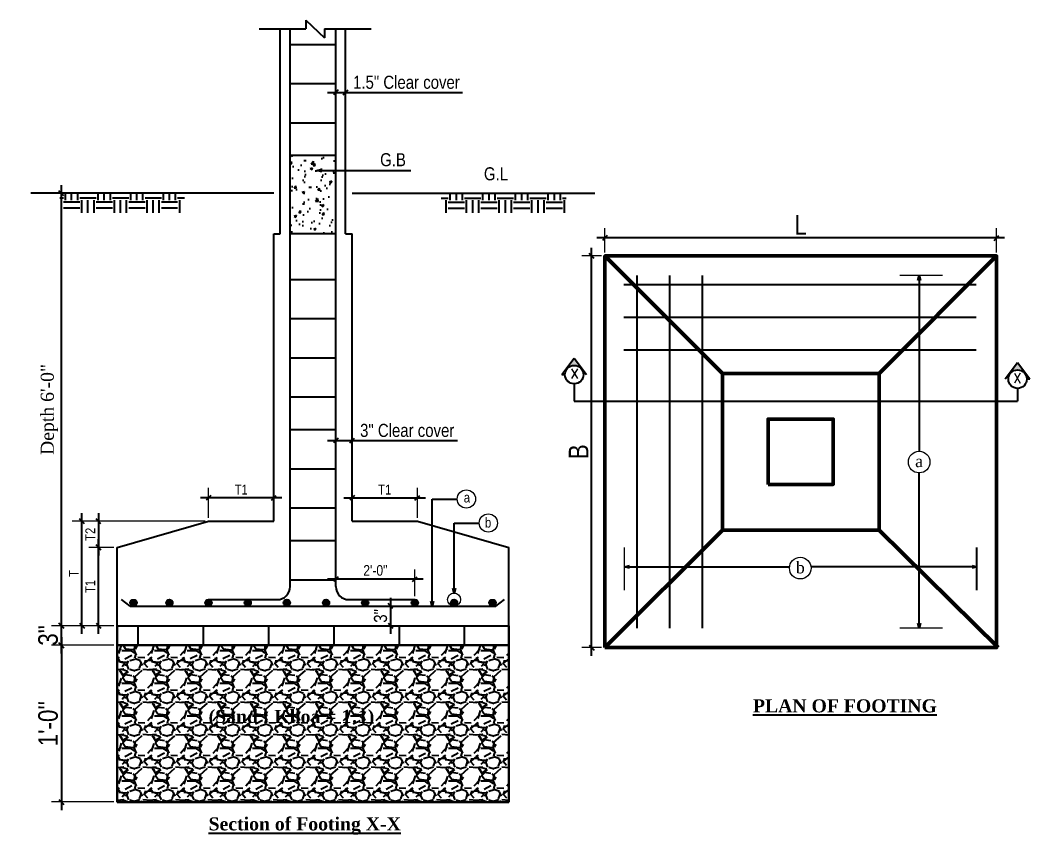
# Model space of a CAD drawing. Header units: inches. Extents: x -4010 to 92088, y -38563 to -1318.
# Drawn here: x 87146.7 to 87301.4, y -34894.1 to -34769.3 of the extents above; entities that cross this region are included whole.
import ezdxf

# ---------------------------------------------------------------- set-up
doc = ezdxf.new("R2010")
doc.units = ezdxf.units.IN
doc.header["$MEASUREMENT"] = 0
doc.header["$PDMODE"] = 99
for name, color, linetype, lineweight in [('Column', 2, 'Continuous', 50), ('DIM', 7, 'Continuous', 15), ('Footing', 250, 'Continuous', 30)]:
    doc.layers.add(name, color=color, linetype=linetype, lineweight=lineweight)
for name, color, linetype in [('con_out1', 2, 'Continuous'), ('Hatch', 3, 'Continuous'), ('Rod', 1, 'Continuous'), ('Tax', 250, 'Continuous'), ('TEX', 7, 'Continuous')]:
    doc.layers.add(name, color=color, linetype=linetype)
doc.styles.add('SECTION', font='romand.shx', dxfattribs={"height": 100})
doc.styles.get("Standard").update_dxf_attribs({"font": 'ARIALN.TTF'})
doc.dimstyles.new('_20', dxfattribs={"dimscale": 0.25, "dimtxt": 7, "dimasz": 5, "dimexe": 6, "dimexo": 2, "dimgap": 2, "dimtad": 1, "dimdec": 1, "dimzin": 3, "dimdsep": 46, "dimlunit": 4, "dimtxsty": 'Standard', "dimblk": 'OBLIQUE', "dimcen": 0, "dimdle": 5, "dimclrt": 7, "dimazin": 0, "dimtfac": 0.0375, "dimtdec": 1, "dimtofl": 0, "dimtmove": 0, "dimatfit": 3, "dimldrblk": 'OPEN30', "dimfxl": 6, "dimtvp": 0.8, "dimtolj": 1, "dimtzin": 0, "dimlwe": -1, "dimarcsym": 0})

# ---------------------------------------------------------------- blocks, each defined once
blk = doc.blocks.new('_Oblique')
at = {"color": 0, "linetype": 'ByBlock', "lineweight": -2}
blk.add_line((-0.5, -0.5), (0.5, 0.5), dxfattribs=at)
blk = doc.blocks.new('_Open30')
at = {"color": 0, "linetype": 'ByBlock', "lineweight": -2}
for p, q in [((-1, 0.27), (0, 0)), ((0, 0), (-1, -0.27)), ((0, 0), (-1, 0))]:
    blk.add_line(p, q, dxfattribs=at)
blk = doc.blocks.new('*D1321')
at = {"layer": 'Defpoints', "color": 0}
for p in [(87197.6, -34833.68), (87197.6, -34834.75), (87195.1, -34838.06)]:
    blk.add_point(p, dxfattribs=at)
at = {"layer": 'DIM', "color": 0}
for p, q in [((87195.1, -34837.56), (87195.1, -34832.18)), ((87197.6, -34834.25), (87197.6, -34832.18))]:
    blk.add_line(p, q, dxfattribs=at)
at = {"layer": 'DIM', "color": 0, "lineweight": -2}
for p, q in [((87193.85, -34833.68), (87197.6, -34833.68)), ((87197.6, -34833.68), (87213.73, -34833.68))]:
    blk.add_line(p, q, dxfattribs=at)
at = {"layer": 'DIM', "color": 0, "lineweight": -2, "xscale": 0.75, "yscale": 0.75, "zscale": 0.75, "rotation": 180}
blk.add_blockref('_Oblique', (87195.1, -34833.68), dxfattribs=at)
at = {"layer": 'DIM', "color": 0, "lineweight": -2, "xscale": 0.75, "yscale": 0.75, "zscale": 0.75}
blk.add_blockref('_Oblique', (87197.6, -34833.68), dxfattribs=at)
at = {"layer": 'DIM', "color": 7, "insert": (87206.04, -34832.14), "char_height": 3, "attachment_point": 5}
blk.add_mtext('\\A1;{\\H0.6667x;\\C7;3" Clear cover}', dxfattribs=at)
blk = doc.blocks.new('*D1258')
at = {"layer": 'Defpoints', "color": 0}
for p in [(87196.6, -34780.36), (87195.1, -34781.43), (87196.6, -34781.74)]:
    blk.add_point(p, dxfattribs=at)
at = {"layer": 'DIM', "color": 0}
for p, q in [((87195.1, -34780.93), (87195.1, -34778.86)), ((87196.6, -34781.24), (87196.6, -34778.86))]:
    blk.add_line(p, q, dxfattribs=at)
at = {"layer": 'DIM', "color": 0, "lineweight": -2}
for p, q in [((87193.85, -34780.36), (87196.6, -34780.36)), ((87196.6, -34780.36), (87214.49, -34780.36))]:
    blk.add_line(p, q, dxfattribs=at)
at = {"layer": 'DIM', "color": 0, "lineweight": -2, "xscale": 0.75, "yscale": 0.75, "zscale": 0.75, "rotation": 180}
blk.add_blockref('_Oblique', (87195.1, -34780.36), dxfattribs=at)
at = {"layer": 'DIM', "color": 0, "lineweight": -2, "xscale": 0.75, "yscale": 0.75, "zscale": 0.75}
blk.add_blockref('_Oblique', (87196.6, -34780.36), dxfattribs=at)
at = {"layer": 'DIM', "color": 7, "insert": (87205.92, -34778.82), "char_height": 3, "attachment_point": 5}
blk.add_mtext('\\A1;{\\H0.6667x;\\C7;1.5" Clear cover}', dxfattribs=at)
blk = doc.blocks.new('*D1322')
at = {"layer": 'Defpoints', "color": 0}
for p in [(87153.06, -34795.81), (87179.28, -34795.81), (87161.6, -34862.04)]:
    blk.add_point(p, dxfattribs=at)
at = {"layer": 'DIM', "color": 0, "lineweight": -2}
blk.add_line((87153.06, -34863.29), (87153.06, -34794.56), dxfattribs=at)
at = {"layer": 'DIM', "color": 0}
for p, q in [((87178.78, -34795.81), (87151.56, -34795.81)), ((87161.1, -34862.04), (87151.56, -34862.04))]:
    blk.add_line(p, q, dxfattribs=at)
at = {"layer": 'DIM', "color": 0, "lineweight": -2, "xscale": 0.75, "yscale": 0.75, "zscale": 0.75}
for p, rotation in [((87153.06, -34795.81), 90), ((87153.06, -34862.04), 270)]:
    blk.add_blockref('_Oblique', p, dxfattribs=dict(at, rotation=rotation))
at = {"layer": 'DIM', "color": 7, "insert": (87151.22, -34828.93), "char_height": 3, "attachment_point": 5, "rotation": 90}
blk.add_mtext('\\A1;{\\fTimes New Roman|b0|i0|c0|p18;\\H0.6667x;\\C256;Depth 6\'-0"}', dxfattribs=at)
blk = doc.blocks.new('*D1323')
at = {"layer": 'Defpoints', "color": 0}
for p in [(87202.1, -34859.04), (87202.16, -34862.04), (87203.48, -34862.04)]:
    blk.add_point(p, dxfattribs=at)
at = {"layer": 'DIM', "color": 0, "lineweight": -2}
blk.add_line((87203.48, -34857.79), (87203.48, -34863.29), dxfattribs=at)
at = {"layer": 'DIM', "color": 0}
for p, q in [((87202.6, -34859.04), (87204.98, -34859.04)), ((87202.66, -34862.04), (87204.98, -34862.04))]:
    blk.add_line(p, q, dxfattribs=at)
at = {"layer": 'DIM', "color": 0, "lineweight": -2, "xscale": 0.75, "yscale": 0.75, "zscale": 0.75}
for p, rotation in [((87203.48, -34859.04), 90), ((87203.48, -34862.04), 270)]:
    blk.add_blockref('_Oblique', p, dxfattribs=dict(at, rotation=rotation))
at = {"layer": 'DIM', "color": 7, "insert": (87201.96, -34860.54), "char_height": 3, "attachment_point": 5, "rotation": 90}
blk.add_mtext('\\A1;{\\H0.6667x;\\C7;3"}', dxfattribs=at)
blk = doc.blocks.new('*D1324')
at = {"layer": 'Defpoints', "color": 0}
for p in [(87175.6, -34842.45), (87175.6, -34846.04), (87185.6, -34846.04)]:
    blk.add_point(p, dxfattribs=at)
at = {"layer": 'DIM', "color": 0}
for p, q in [((87175.6, -34845.54), (87175.6, -34840.95)), ((87185.6, -34845.54), (87185.6, -34840.95))]:
    blk.add_line(p, q, dxfattribs=at)
at = {"layer": 'DIM', "color": 0, "lineweight": -2}
blk.add_line((87186.85, -34842.45), (87174.35, -34842.45), dxfattribs=at)
at = {"layer": 'DIM', "color": 0, "lineweight": -2, "xscale": 0.75, "yscale": 0.75, "zscale": 0.75, "rotation": 180}
blk.add_blockref('_Oblique', (87175.6, -34842.45), dxfattribs=at)
at = {"layer": 'DIM', "color": 0, "lineweight": -2, "xscale": 0.75, "yscale": 0.75, "zscale": 0.75}
blk.add_blockref('_Oblique', (87185.6, -34842.45), dxfattribs=at)
at = {"layer": 'DIM', "color": 7, "insert": (87180.6, -34841.2), "char_height": 3, "attachment_point": 5}
blk.add_mtext('\\A1;{\\H0.5x;\\C7;T1}', dxfattribs=at)
blk = doc.blocks.new('*D1325')
at = {"layer": 'Defpoints', "color": 0}
for p in [(87207.6, -34842.45), (87197.6, -34846.04), (87207.6, -34846.04)]:
    blk.add_point(p, dxfattribs=at)
at = {"layer": 'DIM', "color": 0}
for p, q in [((87197.6, -34845.54), (87197.6, -34840.95)), ((87207.6, -34845.54), (87207.6, -34840.95))]:
    blk.add_line(p, q, dxfattribs=at)
at = {"layer": 'DIM', "color": 0, "lineweight": -2}
blk.add_line((87196.35, -34842.45), (87208.85, -34842.45), dxfattribs=at)
at = {"layer": 'DIM', "color": 0, "lineweight": -2, "xscale": 0.75, "yscale": 0.75, "zscale": 0.75, "rotation": 180}
blk.add_blockref('_Oblique', (87197.6, -34842.45), dxfattribs=at)
at = {"layer": 'DIM', "color": 0, "lineweight": -2, "xscale": 0.75, "yscale": 0.75, "zscale": 0.75}
blk.add_blockref('_Oblique', (87207.6, -34842.45), dxfattribs=at)
at = {"layer": 'DIM', "color": 7, "insert": (87202.6, -34841.2), "char_height": 3, "attachment_point": 5}
blk.add_mtext('\\A1;{\\H0.5x;\\C7;T1}', dxfattribs=at)
blk = doc.blocks.new('*D1326')
at = {"layer": 'Defpoints', "color": 0}
for p in [(87158.74, -34850.04), (87161.6, -34850.04), (87161.35, -34862.04)]:
    blk.add_point(p, dxfattribs=at)
at = {"layer": 'DIM', "color": 0, "lineweight": -2}
blk.add_line((87158.74, -34863.29), (87158.74, -34848.79), dxfattribs=at)
at = {"layer": 'DIM', "color": 0}
for p, q in [((87161.1, -34850.04), (87157.24, -34850.04)), ((87160.85, -34862.04), (87157.24, -34862.04))]:
    blk.add_line(p, q, dxfattribs=at)
at = {"layer": 'DIM', "color": 0, "lineweight": -2, "xscale": 0.75, "yscale": 0.75, "zscale": 0.75}
for p, rotation in [((87158.74, -34850.04), 90), ((87158.74, -34862.04), 270)]:
    blk.add_blockref('_Oblique', p, dxfattribs=dict(at, rotation=rotation))
at = {"layer": 'DIM', "color": 7, "insert": (87157.49, -34856.04), "char_height": 3, "attachment_point": 5, "rotation": 90}
blk.add_mtext('\\A1;{\\H0.5x;\\C7;T1}', dxfattribs=at)
blk = doc.blocks.new('*D1327')
at = {"layer": 'Defpoints', "color": 0}
for p in [(87175.6, -34846.04), (87158.74, -34850.04), (87161.6, -34850.04)]:
    blk.add_point(p, dxfattribs=at)
at = {"layer": 'DIM', "color": 0, "lineweight": -2}
blk.add_line((87158.74, -34844.79), (87158.74, -34851.29), dxfattribs=at)
at = {"layer": 'DIM', "color": 0}
for p, q in [((87175.1, -34846.04), (87157.24, -34846.04)), ((87161.1, -34850.04), (87157.24, -34850.04))]:
    blk.add_line(p, q, dxfattribs=at)
at = {"layer": 'DIM', "color": 0, "lineweight": -2, "xscale": 0.75, "yscale": 0.75, "zscale": 0.75}
for p, rotation in [((87158.74, -34846.04), 90), ((87158.74, -34850.04), 270)]:
    blk.add_blockref('_Oblique', p, dxfattribs=dict(at, rotation=rotation))
at = {"layer": 'DIM', "color": 7, "insert": (87157.49, -34848.04), "char_height": 3, "attachment_point": 5, "rotation": 90}
blk.add_mtext('\\A1;{\\H0.5x;\\C7;T2}', dxfattribs=at)
blk = doc.blocks.new('*D1328')
at = {"layer": 'Defpoints', "color": 0}
for p in [(87156.21, -34846.04), (87175.6, -34846.04), (87161.6, -34862.04)]:
    blk.add_point(p, dxfattribs=at)
at = {"layer": 'DIM', "color": 0, "lineweight": -2}
blk.add_line((87156.21, -34863.29), (87156.21, -34844.79), dxfattribs=at)
at = {"layer": 'DIM', "color": 0}
for p, q in [((87175.1, -34846.04), (87154.71, -34846.04)), ((87161.1, -34862.04), (87154.71, -34862.04))]:
    blk.add_line(p, q, dxfattribs=at)
at = {"layer": 'DIM', "color": 0, "lineweight": -2, "xscale": 0.75, "yscale": 0.75, "zscale": 0.75}
for p, rotation in [((87156.21, -34846.04), 90), ((87156.21, -34862.04), 270)]:
    blk.add_blockref('_Oblique', p, dxfattribs=dict(at, rotation=rotation))
at = {"layer": 'DIM', "color": 7, "insert": (87154.96, -34854.04), "char_height": 3, "attachment_point": 5, "rotation": 90}
blk.add_mtext('\\A1;{\\H0.5x;\\C7;T}', dxfattribs=at)
blk = doc.blocks.new('*D1329')
at = {"layer": 'Defpoints', "color": 0}
for p in [(87195.1, -34854.91), (87195.1, -34855.06), (87207.21, -34858.04)]:
    blk.add_point(p, dxfattribs=at)
at = {"layer": 'DIM', "color": 0}
for p, q in [((87195.1, -34854.56), (87195.1, -34853.41)), ((87207.21, -34857.54), (87207.21, -34853.41))]:
    blk.add_line(p, q, dxfattribs=at)
at = {"layer": 'DIM', "color": 0, "lineweight": -2}
blk.add_line((87208.46, -34854.91), (87193.85, -34854.91), dxfattribs=at)
at = {"layer": 'DIM', "color": 0, "lineweight": -2, "xscale": 0.75, "yscale": 0.75, "zscale": 0.75, "rotation": 180}
blk.add_blockref('_Oblique', (87195.1, -34854.91), dxfattribs=at)
at = {"layer": 'DIM', "color": 0, "lineweight": -2, "xscale": 0.75, "yscale": 0.75, "zscale": 0.75}
blk.add_blockref('_Oblique', (87207.21, -34854.91), dxfattribs=at)
at = {"layer": 'DIM', "color": 7, "insert": (87201.16, -34853.58), "char_height": 3, "attachment_point": 5}
blk.add_mtext('\\A1;{\\H0.54x;\\C7;2\'-0"}', dxfattribs=at)
blk = doc.blocks.new('*D1259')
at = {"layer": 'Defpoints', "color": 0}
for p in [(87153.06, -34862.04), (87161.35, -34862.04), (87161.6, -34865.04)]:
    blk.add_point(p, dxfattribs=at)
at = {"layer": 'DIM', "color": 0, "lineweight": -2}
blk.add_line((87153.06, -34866.29), (87153.06, -34860.79), dxfattribs=at)
at = {"layer": 'DIM', "color": 0}
for p, q in [((87160.85, -34862.04), (87151.56, -34862.04)), ((87161.1, -34865.04), (87151.56, -34865.04))]:
    blk.add_line(p, q, dxfattribs=at)
at = {"layer": 'DIM', "color": 0, "lineweight": -2, "xscale": 0.75, "yscale": 0.75, "zscale": 0.75}
for p, rotation in [((87153.06, -34862.04), 90), ((87153.06, -34865.04), 270)]:
    blk.add_blockref('_Oblique', p, dxfattribs=dict(at, rotation=rotation))
at = {"layer": 'DIM', "color": 7, "insert": (87151.03, -34863.54), "char_height": 3, "attachment_point": 5, "rotation": 90}
blk.add_mtext('\\A1;{\\C7;3"}', dxfattribs=at)
blk = doc.blocks.new('*D1330')
at = {"layer": 'Defpoints', "color": 0}
for p in [(87236.32, -34802.66), (87236.32, -34805.4), (87296.32, -34805.4)]:
    blk.add_point(p, dxfattribs=at)
at = {"layer": 'DIM', "color": 0}
for p, q in [((87236.32, -34804.9), (87236.32, -34801.16)), ((87296.32, -34804.9), (87296.32, -34801.16))]:
    blk.add_line(p, q, dxfattribs=at)
at = {"layer": 'DIM', "color": 0, "lineweight": -2}
blk.add_line((87297.57, -34802.66), (87235.07, -34802.66), dxfattribs=at)
at = {"layer": 'DIM', "color": 0, "lineweight": -2, "xscale": 0.75, "yscale": 0.75, "zscale": 0.75, "rotation": 180}
blk.add_blockref('_Oblique', (87236.32, -34802.66), dxfattribs=at)
at = {"layer": 'DIM', "color": 0, "lineweight": -2, "xscale": 0.75, "yscale": 0.75, "zscale": 0.75}
blk.add_blockref('_Oblique', (87296.32, -34802.66), dxfattribs=at)
at = {"layer": 'DIM', "color": 7, "insert": (87266.32, -34800.66), "char_height": 3, "attachment_point": 5}
blk.add_mtext('\\A1;{\\C7;L}', dxfattribs=at)
blk = doc.blocks.new('*D1331')
at = {"layer": 'Defpoints', "color": 0}
for p in [(87234.29, -34805.4), (87236.32, -34805.4), (87236.32, -34865.4)]:
    blk.add_point(p, dxfattribs=at)
at = {"layer": 'DIM', "color": 0}
for p, q in [((87235.82, -34805.4), (87232.79, -34805.4)), ((87235.82, -34865.4), (87232.79, -34865.4))]:
    blk.add_line(p, q, dxfattribs=at)
at = {"layer": 'DIM', "color": 0, "lineweight": -2}
blk.add_line((87234.29, -34866.65), (87234.29, -34804.15), dxfattribs=at)
at = {"layer": 'DIM', "color": 0, "lineweight": -2, "xscale": 0.75, "yscale": 0.75, "zscale": 0.75}
for p, rotation in [((87234.29, -34805.4), 90), ((87234.29, -34865.4), 270)]:
    blk.add_blockref('_Oblique', p, dxfattribs=dict(at, rotation=rotation))
at = {"layer": 'DIM', "color": 7, "insert": (87232.29, -34835.4), "char_height": 3, "attachment_point": 5, "rotation": 90}
blk.add_mtext('\\A1;{\\C7;B}', dxfattribs=at)
blk = doc.blocks.new('*D1332')
at = {"layer": 'Defpoints', "color": 0}
for p in [(87161.6, -34865.04), (87153.06, -34889.04), (87161.6, -34889.04)]:
    blk.add_point(p, dxfattribs=at)
at = {"layer": 'DIM', "color": 0, "lineweight": -2}
blk.add_line((87153.06, -34863.79), (87153.06, -34890.29), dxfattribs=at)
at = {"layer": 'DIM', "color": 0}
for p, q in [((87161.1, -34865.04), (87151.56, -34865.04)), ((87161.1, -34889.04), (87151.56, -34889.04))]:
    blk.add_line(p, q, dxfattribs=at)
at = {"layer": 'DIM', "color": 0, "lineweight": -2, "xscale": 0.75, "yscale": 0.75, "zscale": 0.75}
for p, rotation in [((87153.06, -34865.04), 90), ((87153.06, -34889.04), 270)]:
    blk.add_blockref('_Oblique', p, dxfattribs=dict(at, rotation=rotation))
at = {"layer": 'DIM', "color": 7, "insert": (87151.03, -34877.04), "char_height": 3, "attachment_point": 5, "rotation": 90}
blk.add_mtext("\\A1;1'-0''", dxfattribs=at)

msp = doc.modelspace()

# ---------------------------------------------------------------- hatches: boundary and pattern name
at = {"layer": 'Hatch'}
h = msp.add_hatch(dxfattribs=at)
h.set_pattern_fill('AR-CONC', color=256, scale=0.5, style=0)
h.set_pattern_definition([(50, (87109.8316, -34902.7886), (3.5863, -0.31376), [0.375, -4.125]), (355, (87109.8316, -34902.7886), (-0.69376, 3.76096), [0.3, -3.3]), (100.4514, (87110.1305, -34902.8148), (2.89255, 3.4472), [0.3187, -3.50571]), (46.1842, (87109.8316, -34901.7886), (5.3362, -0.8276), [0.5625, -6.1875]), (96.6356, (87110.2763, -34901.8576), (4.67331, 4.87059), [0.47805, -5.25856]), (351.184, (87109.8316, -34901.7886), (4.6733, 4.8706), [0.45, -4.95]), (21, (87110.3316, -34902.0386), (2.984535, -2.013094), [0.375, -4.125]), (326, (87110.3316, -34902.0386), (1.21658, 3.62575), [0.3, -3.3]), (71.4514, (87110.5804, -34902.2064), (4.20111, 1.61265), [0.3187, -3.50571]), (37.5, (87109.8316, -34902.7886), (0.060799, 1.664469), [0, -3.26, 0, -3.35, 0, -3.3125]), (7.5, (87109.8316, -34902.7886), (1.315348, 1.972059), [0, -1.91, 0, -3.185, 0, -1.2625]), (327.5, (87108.7166, -34902.7886), (2.669112, -0.112774), [0, -1.25, 0, -3.9, 0, -5.175]), (317.5, (87108.2166, -34902.7886), (2.91593, 0.500525), [0, -1.625, 0, -2.59, 0, -3.675])])
h.paths.add_polyline_path([(87188.101, -34802.042), (87195.101, -34802.042), (87195.101, -34790.042), (87188.101, -34790.042)])
h = msp.add_hatch(dxfattribs=at)
h.set_pattern_fill('EARTH', color=256, scale=10, style=0)
h.set_pattern_definition([(180, (87273.3696, -34896.55), (-2.5, 2.5), [2.5, -2.5]), (180, (87273.3696, -34895.6125), (-2.5, 2.5), [2.5, -2.5]), (180, (87273.3696, -34894.675), (-2.5, 2.5), [2.5, -2.5]), (90, (87273.0571, -34894.3625), (2.5, 2.5), [2.5, -2.5]), (90, (87272.1196, -34894.3625), (2.5, 2.5), [2.5, -2.5]), (90, (87271.1821, -34894.3625), (2.5, 2.5), [2.5, -2.5])])
h.paths.add_polyline_path([(87152.831, -34795.806), (87171.933, -34795.806), (87171.933, -34798.806), (87152.831, -34798.806)])
h = msp.add_hatch(dxfattribs=at)
h.set_pattern_fill('EARTH', color=256, scale=10, style=0)
h.set_pattern_definition([(0, (87109.8316, -34896.55), (2.5, 2.5), [2.5, -2.5]), (0, (87109.8316, -34895.6125), (2.5, 2.5), [2.5, -2.5]), (0, (87109.8316, -34894.675), (2.5, 2.5), [2.5, -2.5]), (90, (87110.1441, -34894.3625), (-2.5, 2.5), [2.5, -2.5]), (90, (87111.0816, -34894.3625), (-2.5, 2.5), [2.5, -2.5]), (90, (87112.0191, -34894.3625), (-2.5, 2.5), [2.5, -2.5])])
h.paths.add_polyline_path([(87230.37, -34795.806), (87211.268, -34795.806), (87211.268, -34798.806), (87230.37, -34798.806)])
h = msp.add_hatch(dxfattribs=at)
h.set_pattern_fill('BRICK', color=256, scale=20, style=0)
h.set_pattern_definition([(0, (87109.8316, -34900.7886), (0, 5), []), (90, (87109.832, -34900.789), (-10, 6e-16), [5, -5]), (90, (87114.832, -34900.789), (-10, 6e-16), [-5, 5])])
h.paths.add_polyline_path([(87221.601, -34865.045), (87221.601, -34862.045), (87161.601, -34862.045), (87161.601, -34865.045)])
h = msp.add_hatch(dxfattribs=at)
h.set_pattern_fill('GRAVEL', color=256, scale=5, style=0)
h.set_pattern_definition([(228.0128, (41627.90874, -12718.10338), (-39.9999911608, -45.000006708), [0.67268, -66.59544]), (184.9697, (41627.45874, -12718.60338), (60.0000052576, 4.999956535), [1.15434, -114.279625]), (132.5104, (41626.30874, -12718.70338), (49.9999535917, -55.0000433694), [0.81394, -80.58016]), (267.2737, (41624.35874, -12719.95338), (4.9999800886, 100.0000014749), [1.05119, -104.06779]), (292.8337, (41624.30874, -12721.00338), (-25.0000495272, 59.9999820589), [1.030775, -102.046865]), (357.2737, (41624.70874, -12721.95338), (-100.0000014749, 4.9999800886), [1.05119, -104.06779]), (37.6942, (41625.75874, -12722.00338), (-65.0000367281, -49.9999520258), [1.390145, -137.624245]), (72.2553, (41626.85874, -12721.15338), (35.0000538135, 109.9999811562), [1.31244, -129.931605]), (121.4296, (41627.25874, -12719.90338), (-40.0000411709, 64.9999751825), [1.05475, -104.420365]), (175.2364, (41626.70874, -12719.00338), (55.0000047316, -4.9999576633), [1.20416, -59.003815]), (222.3974, (41625.50874, -12718.90338), (-60.00003675537, -54.99996041007), [1.55724, -154.166875]), (138.8141, (41629.30874, -12720.0034), (-35.000014734, 29.9999865667), [0.531505, -52.61922]), (171.4692, (41628.90874, -12719.65338), (64.9999914241, -10.0000395502), [1.011185, -100.107555]), (225, (41627.9087, -12719.5034), (-6e-16, -5.00000155), [0.707105, -6.36396]), (203.1986, (41627.55874, -12718.9034), (24.999998653, 10.000006626), [0.38079, -37.698075]), (291.8014, (41627.2087, -12719.0534), (-4.999999553, 15.000001365), [0.538515, -26.38731]), (30.9638, (41627.40874, -12719.5534), (14.999990111, 10.000012418), [0.874645, -28.280115]), (161.5651, (41628.1587, -12719.1034), (10.000002173, -4.999992016), [0.632455, -15.178935]), (16.3895, (41624.30874, -12719.05338), (50.000010992, 14.9999635491), [0.886, -87.714225]), (70.3462, (41625.15874, -12718.80338), (-19.9999762369, -55.000010678), [0.743305, -73.58704]), (293.1986, (41628.15874, -12718.1034), (-10.000006626, 24.999998653), [0.761575, -37.31729]), (343.6105, (41628.45874, -12718.80338), (-50.000010992, 14.9999635491), [0.886, -87.714225]), (339.444, (41624.30874, -12722.1534), (-25.000009223, 9.999979982), [0.8544, -41.86562]), (294.7751, (41625.10874, -12722.45338), (-24.9999609462, 55.0000171092), [0.71589, -70.873215]), (66.8014, (41628.20874, -12723.1034), (10.000006626, 24.999998653), [0.761575, -37.31729]), (17.354, (41628.50874, -12722.40338), (-65.0000100955, -19.9999725113), [0.838155, -82.97712]), (69.444, (41625.75874, -12723.1034), (-9.999979982, -25.000009223), [0.4272, -42.29282]), (101.3099, (41627.9087, -12723.1034), (-4.99998816, 20.000003761), [0.25495, -25.240145]), (165.9638, (41627.8587, -12722.8534), (15.00000273, -4.999990287), [1.030775, -19.58475]), (186.009, (41626.85874, -12722.60338), (49.9999987545, 4.9999965874), [0.95525, -94.569615]), (303.6901, (41627.4087, -12720.0034), (-5.000006673, 9.99999779), [0.72111, -17.306645]), (353.1572, (41627.80874, -12720.60338), (84.9999968274, -10.0000399896), [1.25897, -124.637815]), (60.9454, (41629.05874, -12720.7534), (-20.000000136, -35.000001923), [0.51478, -50.96337]), (90, (41629.3087, -12720.3034), (-5, 5), [0.3, -4.7]), (120.2564, (41626.75874, -12722.45338), (19.999974434, -35.0000122793), [0.69462, -68.7676]), (48.0128, (41626.40874, -12721.85338), (39.9999911608, 45.000006708), [1.34536, -65.92276]), (0, (41627.3087, -12720.8534), (5, 5), [1.3, -3.7]), (325.3048, (41628.60874, -12720.85338), (-49.999971295, 35.000043048), [0.79057, -78.26637]), (254.0546, (41629.25874, -12721.3034), (-4.9999994465, -20.000000633), [0.72801, -35.67254]), (207.646, (41629.05874, -12722.00338), (-94.9999790359, -50.00003856585), [1.185325, -117.34737]), (175.4261, (41628.00874, -12722.55338), (-65.00000279156, 4.9999740058), [1.253995, -124.14537])])
h.paths.add_polyline_path([(87161.601, -34865.045), (87161.601, -34889.045), (87221.601, -34889.045), (87221.601, -34865.045)])
h.paths.add_polyline_path([(87175.113, -34874.436), (87200.75, -34874.436), (87200.75, -34878.032), (87175.113, -34878.032)], flags=24)
at = {"layer": 'Rod'}
for points in [[(87164.6, -34858.559, 1), (87163.6, -34858.559, 1)], [(87170.101, -34858.545, 1), (87169.101, -34858.545, 1)], [(87176.101, -34858.545, 1), (87175.101, -34858.545, 1)], [(87182.101, -34858.545, 1), (87181.101, -34858.545, 1)], [(87188.101, -34858.545, 1), (87187.101, -34858.545, 1)], [(87194.101, -34858.545, 1), (87193.101, -34858.545, 1)], [(87200.101, -34858.545, 1), (87199.101, -34858.545, 1)], [(87207.713, -34858.545, 1), (87206.713, -34858.545, 1)], [(87213.713, -34858.545, 1), (87212.713, -34858.545, 1)], [(87219.601, -34858.559, 1), (87218.601, -34858.559, 1)]]:
    msp.add_hatch(color=256, dxfattribs=at).paths.add_polyline_path(points)
at = {"layer": 'TEX'}
for points in [[(87229.747, -34823.585), (87230.21, -34823.585, -1), (87233.035, -34823.585), (87233.497, -34823.585), (87231.622, -34821.085)], [(87299.55, -34821.78), (87297.675, -34824.28), (87298.138, -34824.28, -1), (87300.963, -34824.28), (87301.425, -34824.28)]]:
    msp.add_hatch(color=256, dxfattribs=at).paths.add_polyline_path(points)

# ---------------------------------------------------------------- linework, layer by layer
at = {"layer": 'Column'}
for p, q in [((87254.324, -34823.404), (87236.324, -34805.404)), ((87278.324, -34823.404), (87296.324, -34805.404)), ((87254.324, -34847.404), (87236.324, -34865.404)), ((87278.324, -34847.404), (87296.574, -34865.404))]:
    msp.add_line(p, q, dxfattribs=at)
for points in [[(87236.324, -34865.404), (87296.324, -34865.404), (87296.324, -34805.404), (87236.324, -34805.404)], [(87254.324, -34847.404), (87278.324, -34847.404), (87278.324, -34823.404), (87254.324, -34823.404)], [(87261.324, -34840.404), (87271.324, -34840.404), (87271.324, -34830.404), (87261.324, -34830.404)]]:
    msp.add_lwpolyline(points, close=True, dxfattribs=at)
at = {"layer": 'con_out1'}
for p, q in [((87190.531, -34769.303), (87190.531, -34770.647)), ((87190.531, -34769.303), (87193.345, -34771.99)), ((87183.369, -34770.647), (87190.531, -34770.647)), ((87186.601, -34802.045), (87186.601, -34770.647)), ((87193.345, -34770.647), (87200.506, -34770.647)), ((87193.345, -34770.647), (87193.345, -34771.99)), ((87196.601, -34802.045), (87196.601, -34770.647)), ((87195.101, -34790.042), (87188.101, -34790.042)), ((87185.601, -34846.045), (87185.601, -34802.045)), ((87185.601, -34802.045), (87186.601, -34802.045)), ((87195.101, -34802.042), (87188.101, -34802.042)), ((87196.601, -34802.045), (87197.601, -34802.045)), ((87197.601, -34846.045), (87197.601, -34802.045)), ((87161.601, -34850.045), (87175.601, -34846.045)), ((87175.601, -34846.045), (87185.601, -34846.045)), ((87197.601, -34846.045), (87207.601, -34846.045)), ((87207.601, -34846.045), (87221.601, -34850.045)), ((87161.601, -34862.045), (87161.601, -34850.045)), ((87221.601, -34862.045), (87221.601, -34850.045)), ((87161.601, -34862.045), (87221.601, -34862.045))]:
    msp.add_line(p, q, dxfattribs=at)
at = {"layer": 'DIM'}
for p, q in [((87288.073, -34808.404), (87281.524, -34808.404)), ((87213.213, -34846.316), (87217.063, -34846.316)), ((87239.324, -34856.619), (87239.324, -34850.069)), ((87288.073, -34862.404), (87281.524, -34862.404))]:
    msp.add_line(p, q, dxfattribs=at)
for centre, radius in [((87284.473, -34836.975), 1.657), ((87215.109, -34842.641), 1.398), ((87218.461, -34846.316), 1.398), ((87266.259, -34853.224), 1.657), ((87213.213, -34858.045), 1)]:
    msp.add_circle(centre, radius, dxfattribs=at)
at = {"layer": 'Footing'}
for p, q in [((87161.601, -34862.045), (87161.601, -34889.045)), ((87221.601, -34862.045), (87221.601, -34889.045)), ((87161.601, -34865.045), (87221.601, -34865.045)), ((87161.601, -34889.045), (87221.601, -34889.045))]:
    msp.add_line(p, q, dxfattribs=at)
at = {"layer": 'Hatch'}
for p, q in [((87185.601, -34795.806), (87148.398, -34795.806)), ((87197.601, -34795.806), (87234.803, -34795.806))]:
    msp.add_line(p, q, dxfattribs=at)
at = {"layer": 'Rod'}
for p, q in [((87188.101, -34856.045), (87188.101, -34770.647)), ((87195.101, -34856.045), (87195.101, -34770.647)), ((87195.101, -34773.059), (87188.101, -34773.059)), ((87195.101, -34779.059), (87188.101, -34779.059)), ((87195.101, -34785.059), (87188.101, -34785.059)), ((87241.208, -34808.404), (87241.208, -34862.404)), ((87246.208, -34808.404), (87246.208, -34862.404)), ((87251.208, -34808.404), (87251.208, -34862.404)), ((87195.101, -34809.059), (87188.101, -34809.059)), ((87239.208, -34809.777), (87293.208, -34809.777)), ((87239.208, -34814.777), (87293.208, -34814.777)), ((87195.101, -34815.059), (87188.101, -34815.059)), ((87239.208, -34819.777), (87293.208, -34819.777)), ((87195.101, -34821.059), (87188.101, -34821.059)), ((87195.101, -34827.059), (87188.101, -34827.059)), ((87195.101, -34827.059), (87188.101, -34827.059)), ((87195.101, -34832.059), (87188.101, -34832.059)), ((87195.101, -34838.059), (87188.101, -34838.059)), ((87195.101, -34844.059), (87188.101, -34844.059)), ((87195.101, -34849.059), (87188.101, -34849.059)), ((87195.101, -34855.059), (87188.101, -34855.059)), ((87163.601, -34859.045), (87162.254, -34858.012)), ((87175.601, -34858.045), (87186.101, -34858.045)), ((87197.101, -34858.045), (87207.213, -34858.045)), ((87219.601, -34859.045), (87220.947, -34858.012)), ((87163.601, -34859.045), (87219.601, -34859.045))]:
    msp.add_line(p, q, dxfattribs=at)
for centre in [(87164.1, -34858.559), (87169.601, -34858.545), (87175.601, -34858.545), (87181.601, -34858.545), (87187.601, -34858.545), (87193.601, -34858.545), (87199.601, -34858.545), (87207.213, -34858.545), (87213.213, -34858.545), (87219.101, -34858.559)]:
    msp.add_circle(centre, 0.5, dxfattribs=at)
for centre, start, end in [((87186.101, -34856.045), 270, 0), ((87197.101, -34856.045), 180, 270)]:
    msp.add_arc(centre, 2, start, end, dxfattribs=at)
at = {"layer": 'Tax'}
for p, q in [((87293.324, -34856.619), (87293.324, -34850.069)), ((87239.324, -34853.004), (87264.616, -34853.004)), ((87293.324, -34853.004), (87267.901, -34853.004))]:
    msp.add_line(p, q, dxfattribs=at)
at = {"layer": 'TEX'}
for p, q in [((87229.747, -34823.585), (87231.622, -34821.085)), ((87231.622, -34821.085), (87233.497, -34823.585)), ((87299.55, -34821.78), (87297.675, -34824.28)), ((87301.425, -34824.28), (87299.55, -34821.78)), ((87229.747, -34823.585), (87230.21, -34823.585)), ((87231.622, -34824.998), (87231.622, -34827.647)), ((87301.425, -34824.28), (87300.963, -34824.28)), ((87299.55, -34825.693), (87299.55, -34827.647)), ((87231.622, -34827.647), (87299.55, -34827.647))]:
    msp.add_line(p, q, dxfattribs=at)
for centre in [(87231.622, -34823.585), (87299.55, -34824.28)]:
    msp.add_circle(centre, 1.413, dxfattribs=at)

# ---------------------------------------------------------------- texts
at = {"layer": 'DIM'}
for s, p in [('a', (87214.705, -34843.164)), ('b', (87217.948, -34847.006))]:
    msp.add_text(s, height=1.519, dxfattribs=at).set_placement(p)
for s, insert, char_height, attachment_point in [('G.B', (87201.892, -34789.669), 2, 1), ('G.L', (87217.793, -34791.828), 2, 1), ('\\A1;{\\fTimes New Roman|b0|i0|c0|p18;a}', (87284.46, -34836.864), 1.8, 5), ('{\\fTimes New Roman|b0|i0|c0|p18;b}', (87266.27, -34853.138), 1.8, 5)]:
    msp.add_mtext(s, dxfattribs=dict(at, insert=insert, char_height=char_height, attachment_point=attachment_point))
at = {"layer": 'TEX', "char_height": 1.5, "style": 'SECTION'}
for insert, attachment_point in [((87231.023, -34822.686), 1), ((87300.15, -34823.381), 3)]:
    msp.add_mtext('X', dxfattribs=dict(at, insert=insert, attachment_point=attachment_point))
at = {"layer": 'TEX', "char_height": 2, "width": 81.96997, "attachment_point": 1}
for s, insert in [('\\pt18;{\\fTimes New Roman|b1|i0|c0|p18;\\LPLAN OF FOOTING}', (87259.004, -34873.312)), ('{\\fTimes New Roman|b1|i0|c0|p18;(Sand : Khoa = 1:1)}', (87175.613, -34874.936)), ('{\\fTimes New Roman|b1|i0|c0|p18;\\LSection of Footing X-X}', (87175.613, -34891.391))]:
    msp.add_mtext(s, dxfattribs=dict(at, insert=insert))

# ---------------------------------------------------------------- dimensions: what is measured, and where the dimension line sits
at = {"layer": 'DIM'}
for base, p1, p2, text, picture, middle in [((87196.601, -34780.358), (87195.101, -34781.432), (87196.601, -34781.736), '{\\H0.6667x;\\C7;1.5" Clear cover}', '*D1258', (87205.919, -34778.824)), ((87236.324, -34802.662), (87296.324, -34805.404), (87236.324, -34805.404), '{\\C7;L}', '*D1330', (87266.324, -34800.662)), ((87197.601, -34833.678), (87195.101, -34838.059), (87197.601, -34834.752), '{\\H0.6667x;\\C7;3" Clear cover}', '*D1321', (87206.04, -34832.143)), ((87207.601, -34842.454), (87197.601, -34846.045), (87207.601, -34846.045), '{\\H0.5x;\\C7;T1}', '*D1325', (87202.601, -34841.201)), ((87195.101, -34854.907), (87207.213, -34858.045), (87195.101, -34855.059), '{\\H0.54x;\\C7;2\'-0"}', '*D1329', (87201.157, -34853.58))]:
    dim = msp.add_linear_dim(base=base, p1=p1, p2=p2, text=text, dimstyle='_20', override={"dimtxt": 12, "dimasz": 3}, dxfattribs=at)
    dim.commit()
    dim.dimension.update_dxf_attribs({"geometry": picture, "text_midpoint": middle})
for base, p1, p2, text, picture, middle in [((87153.062, -34795.806), (87161.601, -34862.045), (87179.283, -34795.806), '{\\fTimes New Roman|b0|i0|c0|p18;\\H0.6667x;\\C256;Depth 6\'-0"}', '*D1322', (87153.062, -34828.926)), ((87153.062, -34862.045), (87161.601, -34865.045), (87161.351, -34862.045), '{\\C7;<>}', '*D1259', (87153.062, -34863.545))]:
    dim = msp.add_linear_dim(base=base, p1=p1, p2=p2, angle=90, text=text, dimstyle='_20', override={"dimtxt": 12, "dimasz": 3}, dxfattribs=at)
    dim.commit()
    dim.dimension.update_dxf_attribs({"geometry": picture, "text_midpoint": middle, "dimtype": 160})
for base, p1, p2, text, picture, middle in [((87234.29, -34805.404), (87236.324, -34865.404), (87236.324, -34805.404), '{\\C7;B}', '*D1331', (87232.29, -34835.404)), ((87156.207, -34846.045), (87161.601, -34862.045), (87175.601, -34846.045), '{\\H0.5x;\\C7;T}', '*D1328', (87154.957, -34854.045)), ((87158.741, -34850.045), (87175.601, -34846.045), (87161.601, -34850.045), '{\\H0.5x;\\C7;T2}', '*D1327', (87157.488, -34848.045)), ((87158.741, -34850.045), (87161.351, -34862.045), (87161.601, -34850.045), '{\\H0.5x;\\C7;T1}', '*D1326', (87157.488, -34856.045)), ((87203.484, -34862.045), (87202.1, -34859.045), (87202.155, -34862.045), '{\\H0.6667x;\\C7;<>}', '*D1323', (87201.963, -34860.545)), ((87153.062, -34889.045), (87161.601, -34865.045), (87161.601, -34889.045), "1'-0''", '*D1332', (87151.031, -34877.045))]:
    dim = msp.add_linear_dim(base=base, p1=p1, p2=p2, angle=90, text=text, dimstyle='_20', override={"dimtxt": 12, "dimasz": 3}, dxfattribs=at)
    dim.commit()
    dim.dimension.update_dxf_attribs({"geometry": picture, "text_midpoint": middle})
dim = msp.add_linear_dim(base=(87175.601, -34842.454), p1=(87185.601, -34846.045), p2=(87175.601, -34846.045), text='{\\H0.5x;\\C7;T1}', dimstyle='_20', override={"dimtxt": 12, "dimasz": 3}, dxfattribs=at)
dim.commit()
dim.dimension.update_dxf_attribs({"geometry": '*D1324', "text_midpoint": (87180.601, -34842.454), "dimtype": 160})

# ---------------------------------------------------------------- leaders
at = {"layer": 'DIM', "annotation_type": 0, "has_hookline": 1, "hookline_direction": 0, "text_width": 4.575}
msp.add_leader([(87192.205, -34792.328), (87201.532, -34792.328)], dimstyle='_20', override={"dimtxt": 12, "dimasz": 3}, dxfattribs=at)
at = {"layer": 'DIM'}
for points in [[(87284.458, -34808.404), (87284.453, -34835.318)], [(87284.459, -34862.404), (87284.459, -34838.632)], [(87209.861, -34859.045), (87209.861, -34842.641), (87213.711, -34842.641)], [(87213.213, -34857.045), (87213.213, -34846.316), (87217.063, -34846.316)], [(87239.324, -34853.004), (87264.616, -34853.004)], [(87293.324, -34853.004), (87267.901, -34853.004)]]:
    msp.add_leader(points, dimstyle='_20', override={"dimtxt": 12, "dimasz": 3}, dxfattribs=at)

doc.saveas('drawing.dxf')
